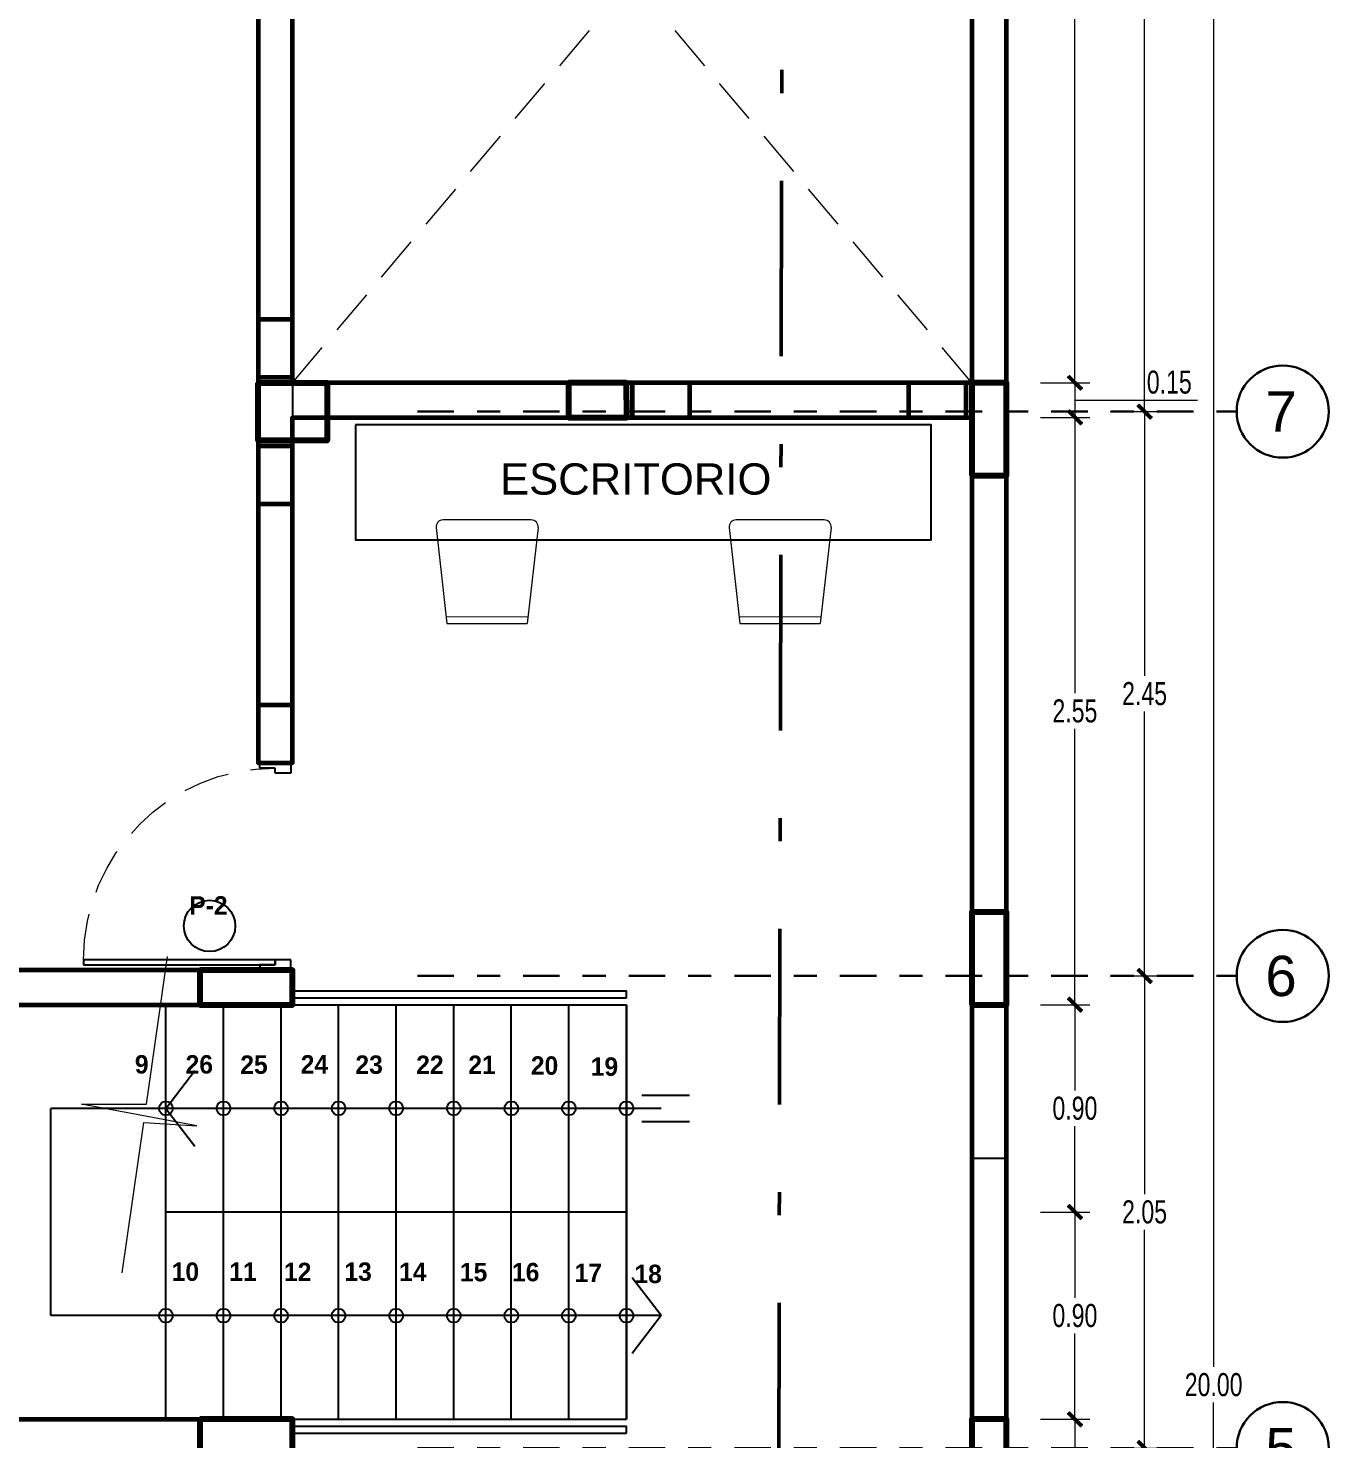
# Model space of a CAD drawing. Header units: millimetres. Extents: x 10612.9 to 10705, y -16533.4 to -16503.9.
# Drawn here: x 10627.88 to 10633.52, y -16516.94 to -16510.81 of the extents above; entities that cross this region are included whole.
import ezdxf
from ezdxf.enums import TextEntityAlignment as Align

# ---------------------------------------------------------------- set-up
doc = ezdxf.new("R2010")
doc.units = ezdxf.units.MM
for name, pattern in [('DASHDOTX2', [50.8, 25.4, -12.7, 0, -12.7]), ('HIDDEN', [0.375, 0.25, -0.125]), ('Punto & Rayas', [0.335139, 0.15875, -0.088194, 0, -0.088194])]:
    doc.linetypes.add(name, pattern=pattern)
for name, color, linetype, lineweight in [('0.6', 252, 'Continuous', 50), ('COLUMNAS', 6, 'Continuous', 20), ('MOBI. 01', 54, 'Continuous', 20), ('Muro Alto', 1, 'Continuous', 80), ('Muro sin techar', 160, 'Continuous', 40), ('PISO BAJO', 252, 'Continuous', 5), ('TEXTO AMBIENTES', 7, 'Continuous', 9)]:
    doc.layers.add(name, color=color, linetype=linetype, lineweight=lineweight)
doc.layers.add('Nuevo_Estructura - Forjados', color=7, linetype='Continuous')
doc.layers.add('Nuevo_Estructura - Forjados_Pluma_Nº__209', color=7, linetype='Continuous', lineweight=30, true_color=0x3e4f7b)
doc.layers.add('Nuevo_Estructura - Forjados_Pluma_Nº__219', color=7, linetype='Continuous', lineweight=13, true_color=0x404b6a)
doc.styles.add('arial narrow', font='ARIALNI.TTF')
doc.styles.add('Estilo_Generado_1', font='arial.ttf')
doc.styles.add('mahico', font='GOTHIC.TTF', dxfattribs={"width": 0.75})
doc.styles.add('TEXTO PRINCIPAL', font='swissek.ttf', dxfattribs={"height": 0.15})
doc.dimstyles.new('Copia de 50 P', dxfattribs={"dimtxt": 0.1, "dimasz": 0.01, "dimexe": 0.065, "dimexo": 0.0625, "dimgap": 0.025, "dimtad": 1, "dimtih": 1, "dimtoh": 1, "dimzin": 0, "dimdsep": 46, "dimtxsty": 'mahico', "dimblk": 'pa cotas', "dimcen": 0.09, "dimdle": 0.3, "dimclrd": 256, "dimclre": 256, "dimclrt": 256, "dimadec": 0, "dimazin": 0, "dimtfac": 1, "dimtofl": 0, "dimtmove": 0, "dimatfit": 3, "dimfxl": 0.15, "dimfxlon": 1, "dimtolj": 1, "dimtzin": 0, "dimlwd": 5, "dimlwe": 5, "dimarcsym": 0})

# ---------------------------------------------------------------- blocks, each defined once
blk = doc.blocks.new('puertas sss')
at = {"color": 244, "true_color": 0x991b1e}
for p, q in [((2962.3499, 159.0169), (2962.2149, 159.0169)), ((2962.2149, 159.0169), (2962.2149, 158.9719)), ((2962.3499, 159.0169), (2962.2149, 159.0169)), ((2962.2824, 158.9719), (2962.2824, 158.9944)), ((2962.2824, 158.9944), (2962.3499, 158.9944)), ((2962.3499, 158.9944), (2962.3499, 159.0169)), ((2962.2149, 158.9719), (2962.2824, 158.9719)), ((2962.2149, 158.1169), (2962.2149, 158.1619)), ((2962.2149, 158.1619), (2962.2824, 158.1619)), ((2962.2824, 158.1619), (2962.2824, 158.1394)), ((2962.2824, 158.1394), (2962.2824, 158.1619)), ((2962.2824, 158.1619), (2963.1149, 158.1619)), ((2962.2824, 158.1394), (2962.3499, 158.1394)), ((2963.1149, 158.1394), (2962.2824, 158.1394)), ((2962.3499, 158.1394), (2962.3499, 158.1169)), ((2963.1149, 158.1619), (2963.1149, 158.1394)), ((2962.3499, 158.1169), (2962.2149, 158.1169)), ((2962.3499, 158.1169), (2962.2149, 158.1169))]:
    blk.add_line(p, q, dxfattribs=at)
at = {"color": 244, "linetype": 'HIDDEN', "lineweight": 9, "ltscale": 0.8, "true_color": 0x991b1e}
blk.add_arc((2962.2824, 158.1619), 0.8325, 0, 90, dxfattribs=at)
blk = doc.blocks.new('REVREER')
at = {"layer": 'COLUMNAS', "color": 1, "lineweight": 80, "ltscale": 0.2}
for points in [[(10633.5729, -16633.2036), (10633.8729, -16633.2036), (10633.8729, -16633.4536), (10633.5729, -16633.4536)], [(10633.5729, -16633.2036), (10633.8729, -16633.2036), (10633.8729, -16633.4536), (10633.5729, -16633.4536)], [(10634.9206, -16633.2036), (10634.9217, -16633.3536), (10635.1741, -16633.3536), (10635.1729, -16633.2036)], [(10636.6729, -16633.6059), (10636.8229, -16633.6059), (10636.8229, -16633.2036), (10636.6729, -16633.2036)], [(10636.6729, -16635.9036), (10636.8229, -16635.9036), (10636.8229, -16635.5012), (10636.6729, -16635.5012)], [(10633.3206, -16635.7536), (10633.3206, -16635.9036), (10633.7229, -16635.9036), (10633.7229, -16635.7536)], [(10633.3206, -16637.7036), (10633.3206, -16637.8536), (10633.7229, -16637.8536), (10633.7229, -16637.7036)], [(10636.6729, -16638.1059), (10636.8229, -16638.1059), (10636.8229, -16637.7036), (10636.6729, -16637.7036)]]:
    blk.add_lwpolyline(points, close=True, dxfattribs=at)
at = {"layer": 'Muro Alto', "color": 6, "linetype": 'HIDDEN', "lineweight": 60}
for points in [[(10633.5729, -16633.1786), (10633.7229, -16633.1786), (10633.7229, -16632.9286), (10633.5729, -16632.9286)], [(10635.4479, -16633.3536), (10635.4479, -16633.2036), (10635.1979, -16633.2036), (10635.1979, -16633.3536)], [(10636.6479, -16633.3536), (10636.6479, -16633.2036), (10636.3979, -16633.2036), (10636.3979, -16633.3536)], [(10633.5729, -16633.7286), (10633.7229, -16633.7286), (10633.7229, -16633.4786), (10633.5729, -16633.4786)], [(10633.5729, -16634.8536), (10633.7229, -16634.8536), (10633.7229, -16634.6036), (10633.5729, -16634.6036)]]:
    blk.add_lwpolyline(points, close=True, dxfattribs=at)
blk = doc.blocks.new('hjygfvdc')
at = {"layer": '0.6', "linetype": 'DASHDOTX2', "ltscale": 0.03}
blk.add_line((3035.269, 68.8445), (3035.3233, 92.8394), dxfattribs=at)
blk = doc.blocks.new('Marcador de red estándar_2')
at = {"layer": 'Nuevo_Estructura - Forjados_Pluma_Nº__209', "color": 167, "linetype": 'Punto & Rayas', "lineweight": 30, "true_color": 0x3e4f7b}
for p, q in [((-0.9423, 0), (-4.5, 0)), ((0.9423, 0), (4.5, 0))]:
    blk.add_line(p, q, dxfattribs=at)
at = {"layer": 'Nuevo_Estructura - Forjados_Pluma_Nº__209', "color": 167, "linetype": 'Continuous', "lineweight": 30, "true_color": 0x3e4f7b}
for centre in [(-4.7, 0), (4.7, 0)]:
    blk.add_circle(centre, 0.2, dxfattribs=at)
at = {"layer": 'Nuevo_Estructura - Forjados_Pluma_Nº__209', "color": 167, "linetype": 'Punto & Rayas', "lineweight": 30, "true_color": 0x3e4f7b}
blk.add_point((0.9423, 0), dxfattribs=at)
blk.add_point((0.9423, 0), dxfattribs=at)
at = {"layer": 'Nuevo_Estructura - Forjados_Pluma_Nº__219', "color": 167, "lineweight": 13, "true_color": 0x404b6a, "style": 'Estilo_Generado_1'}
for tag, p in [('AC_MarkerText_1_0', (-4.7, -0.1675)), ('AC_MarkerText_1_1', (4.7, -0.1675))]:
    blk.add_attdef(tag, text='', height=0.175, rotation=180, dxfattribs=at).set_placement(p, align=Align.TOP_CENTER)
blk = doc.blocks.new('pa cotas')
h = blk.add_hatch(color=256)
h.paths.add_polyline_path([(2.38, 3.09), (-3.09, -2.38), (-2.38, -3.09)])
h.paths.add_polyline_path([(3.09, 2.38), (2.38, 3.09), (-2.38, -3.09)])
blk.add_line((-2.38, -3.09), (2.38, 3.09))
blk.add_lwpolyline([(3.09, 2.38), (2.38, 3.09), (-3.09, -2.38), (-2.38, -3.09)], close=True)
blk = doc.blocks.new('*D665')
at = {"lineweight": 5, "transparency": 16777216}
for p, q in [((10608.2027, -16552.1931), (10608.4177, -16552.1931)), ((10608.3527, -16552.2031), (10608.3527, -16562.1156)), ((10608.3527, -16572.1831), (10608.3527, -16562.2706)), ((10608.3527, -16572.1931), (10608.4177, -16572.1931))]:
    blk.add_line(p, q, dxfattribs=at)
at = {"layer": 'Defpoints', "color": 0, "transparency": 16777216}
for p in [(10607.4527, -16552.1931), (10608.3527, -16572.1931), (10608.3527, -16572.1931)]:
    blk.add_point(p, dxfattribs=at)
at = {"lineweight": 5, "transparency": 16777216, "xscale": 0.01, "yscale": 0.01, "zscale": 0.01}
for p, rotation in [((10608.3527, -16552.1931), 90), ((10608.3527, -16572.1931), 270)]:
    blk.add_blockref('pa cotas', p, dxfattribs=dict(at, rotation=rotation))
at = {"transparency": 16777216, "insert": (10608.3527, -16562.1931), "char_height": 0.1, "attachment_point": 5, "style": 'mahico'}
blk.add_mtext('\\A1;20.00', dxfattribs=at)
blk = doc.blocks.new('*D668')
at = {"lineweight": 5, "transparency": 16777216}
for p, q in [((10607.9027, -16554.2181), (10608.1177, -16554.2181)), ((10608.0527, -16554.2281), (10608.0527, -16556.0156)), ((10608.0527, -16557.9581), (10608.0527, -16556.1706)), ((10607.9027, -16557.9681), (10608.1177, -16557.9681))]:
    blk.add_line(p, q, dxfattribs=at)
at = {"layer": 'Defpoints', "color": 0, "transparency": 16777216}
for p in [(10607.4527, -16554.2181), (10607.4527, -16557.9681), (10608.0527, -16557.9681)]:
    blk.add_point(p, dxfattribs=at)
at = {"lineweight": 5, "transparency": 16777216, "xscale": 0.01, "yscale": 0.01, "zscale": 0.01}
for p, rotation in [((10608.0527, -16554.2181), 90), ((10608.0527, -16557.9681), 270)]:
    blk.add_blockref('pa cotas', p, dxfattribs=dict(at, rotation=rotation))
at = {"transparency": 16777216, "insert": (10608.0527, -16556.0931), "char_height": 0.1, "attachment_point": 5, "style": 'mahico'}
blk.add_mtext('\\A1;3.75', dxfattribs=at)
blk = doc.blocks.new('*D669')
at = {"lineweight": 5, "transparency": 16777216}
for p, q in [((10607.9027, -16557.9681), (10608.1177, -16557.9681)), ((10608.0527, -16557.9781), (10608.0527, -16559.1156)), ((10608.0527, -16560.4081), (10608.0527, -16559.2706)), ((10607.9027, -16560.4181), (10608.1177, -16560.4181))]:
    blk.add_line(p, q, dxfattribs=at)
at = {"layer": 'Defpoints', "color": 0, "transparency": 16777216}
for p in [(10607.4527, -16557.9681), (10607.4527, -16560.4181), (10608.0527, -16560.4181)]:
    blk.add_point(p, dxfattribs=at)
at = {"lineweight": 5, "transparency": 16777216, "xscale": 0.01, "yscale": 0.01, "zscale": 0.01}
for p, rotation in [((10608.0527, -16557.9681), 90), ((10608.0527, -16560.4181), 270)]:
    blk.add_blockref('pa cotas', p, dxfattribs=dict(at, rotation=rotation))
at = {"transparency": 16777216, "insert": (10608.0527, -16559.1931), "char_height": 0.1, "attachment_point": 5, "style": 'mahico'}
blk.add_mtext('\\A1;2.45', dxfattribs=at)
blk = doc.blocks.new('*D670')
at = {"lineweight": 5, "transparency": 16777216}
for p, q in [((10607.9027, -16560.4181), (10608.1177, -16560.4181)), ((10608.0527, -16560.4281), (10608.0527, -16561.3656)), ((10608.0527, -16562.4581), (10608.0527, -16561.5206)), ((10607.9027, -16562.4681), (10608.1177, -16562.4681))]:
    blk.add_line(p, q, dxfattribs=at)
at = {"layer": 'Defpoints', "color": 0, "transparency": 16777216}
for p in [(10607.4527, -16560.4181), (10607.4527, -16562.4681), (10608.0527, -16562.4681)]:
    blk.add_point(p, dxfattribs=at)
at = {"lineweight": 5, "transparency": 16777216, "xscale": 0.01, "yscale": 0.01, "zscale": 0.01}
for p, rotation in [((10608.0527, -16560.4181), 90), ((10608.0527, -16562.4681), 270)]:
    blk.add_blockref('pa cotas', p, dxfattribs=dict(at, rotation=rotation))
at = {"transparency": 16777216, "insert": (10608.0527, -16561.4431), "char_height": 0.1, "attachment_point": 5, "style": 'mahico'}
blk.add_mtext('\\A1;2.05', dxfattribs=at)
blk = doc.blocks.new('*D910')
at = {"lineweight": 5, "transparency": 16777216}
for p, q in [((10632.2708, -16508.8543), (10632.4858, -16508.8543)), ((10632.4208, -16508.8643), (10632.4208, -16510.5268)), ((10632.4208, -16512.3443), (10632.4208, -16510.6818)), ((10632.2708, -16512.3543), (10632.4858, -16512.3543))]:
    blk.add_line(p, q, dxfattribs=at)
at = {"layer": 'Defpoints', "color": 0, "transparency": 16777216}
for p in [(10631.9734, -16508.8543), (10631.9734, -16512.3543), (10632.4208, -16512.3543)]:
    blk.add_point(p, dxfattribs=at)
at = {"lineweight": 5, "transparency": 16777216, "xscale": 0.01, "yscale": 0.01, "zscale": 0.01}
for p, rotation in [((10632.4208, -16508.8543), 90), ((10632.4208, -16512.3543), 270)]:
    blk.add_blockref('pa cotas', p, dxfattribs=dict(at, rotation=rotation))
at = {"transparency": 16777216, "insert": (10632.4208, -16510.6043), "char_height": 0.1, "attachment_point": 5, "style": 'mahico'}
blk.add_mtext('\\A1;3.50', dxfattribs=at)
blk = doc.blocks.new('*D911')
at = {"lineweight": 5, "transparency": 16777216}
for p, q in [((10632.2708, -16512.3543), (10632.4858, -16512.3543)), ((10632.4208, -16512.3643), (10632.4208, -16512.4943)), ((10632.4208, -16512.4293), (10632.7084, -16512.4293)), ((10632.7084, -16512.4293), (10632.953, -16512.4293)), ((10632.2708, -16512.5043), (10632.4858, -16512.5043))]:
    blk.add_line(p, q, dxfattribs=at)
at = {"layer": 'Defpoints', "color": 0, "transparency": 16777216}
for p in [(10631.9734, -16512.3543), (10631.9734, -16512.5043), (10632.4208, -16512.5043)]:
    blk.add_point(p, dxfattribs=at)
at = {"lineweight": 5, "transparency": 16777216, "xscale": 0.01, "yscale": 0.01, "zscale": 0.01}
for p, rotation in [((10632.4208, -16512.3543), 90), ((10632.4208, -16512.5043), 270)]:
    blk.add_blockref('pa cotas', p, dxfattribs=dict(at, rotation=rotation))
at = {"transparency": 16777216, "insert": (10632.8307, -16512.3518), "char_height": 0.1, "attachment_point": 5, "style": 'mahico'}
blk.add_mtext('\\A1;0.15', dxfattribs=at)
blk = doc.blocks.new('*D912')
at = {"lineweight": 5, "transparency": 16777216}
for p, q in [((10632.2708, -16512.5043), (10632.4858, -16512.5043)), ((10632.4208, -16512.5143), (10632.4208, -16513.7018)), ((10632.4208, -16515.0443), (10632.4208, -16513.8568)), ((10632.2708, -16515.0543), (10632.4858, -16515.0543))]:
    blk.add_line(p, q, dxfattribs=at)
at = {"layer": 'Defpoints', "color": 0, "transparency": 16777216}
for p in [(10631.9734, -16512.5043), (10630.4734, -16515.0543), (10632.4208, -16515.0543)]:
    blk.add_point(p, dxfattribs=at)
at = {"lineweight": 5, "transparency": 16777216, "xscale": 0.01, "yscale": 0.01, "zscale": 0.01}
for p, rotation in [((10632.4208, -16512.5043), 90), ((10632.4208, -16515.0543), 270)]:
    blk.add_blockref('pa cotas', p, dxfattribs=dict(at, rotation=rotation))
at = {"transparency": 16777216, "insert": (10632.4208, -16513.7793), "char_height": 0.1, "attachment_point": 5, "style": 'mahico'}
blk.add_mtext('\\A1;2.55', dxfattribs=at)
blk = doc.blocks.new('*D913')
at = {"lineweight": 5, "transparency": 16777216}
for p, q in [((10632.2708, -16515.0543), (10632.4858, -16515.0543)), ((10632.4208, -16515.0643), (10632.4208, -16515.4268)), ((10632.4208, -16515.9443), (10632.4208, -16515.5818)), ((10632.2708, -16515.9543), (10632.4858, -16515.9543))]:
    blk.add_line(p, q, dxfattribs=at)
at = {"layer": 'Defpoints', "color": 0, "transparency": 16777216}
for p in [(10630.4734, -16515.0543), (10630.4734, -16515.9543), (10632.4208, -16515.9543)]:
    blk.add_point(p, dxfattribs=at)
at = {"lineweight": 5, "transparency": 16777216, "xscale": 0.01, "yscale": 0.01, "zscale": 0.01}
for p, rotation in [((10632.4208, -16515.0543), 90), ((10632.4208, -16515.9543), 270)]:
    blk.add_blockref('pa cotas', p, dxfattribs=dict(at, rotation=rotation))
at = {"transparency": 16777216, "insert": (10632.4208, -16515.5043), "char_height": 0.1, "attachment_point": 5, "style": 'mahico'}
blk.add_mtext('\\A1;0.90', dxfattribs=at)
blk = doc.blocks.new('*D914')
at = {"lineweight": 5, "transparency": 16777216}
for p, q in [((10632.2708, -16515.9543), (10632.4858, -16515.9543)), ((10632.4208, -16515.9643), (10632.4208, -16516.3268)), ((10632.4208, -16516.8443), (10632.4208, -16516.4818)), ((10632.2708, -16516.8543), (10632.4858, -16516.8543))]:
    blk.add_line(p, q, dxfattribs=at)
at = {"layer": 'Defpoints', "color": 0, "transparency": 16777216}
for p in [(10630.4734, -16515.9543), (10630.4734, -16516.8543), (10632.4208, -16516.8543)]:
    blk.add_point(p, dxfattribs=at)
at = {"lineweight": 5, "transparency": 16777216, "xscale": 0.01, "yscale": 0.01, "zscale": 0.01}
for p, rotation in [((10632.4208, -16515.9543), 90), ((10632.4208, -16516.8543), 270)]:
    blk.add_blockref('pa cotas', p, dxfattribs=dict(at, rotation=rotation))
at = {"transparency": 16777216, "insert": (10632.4208, -16516.4043), "char_height": 0.1, "attachment_point": 5, "style": 'mahico'}
blk.add_mtext('\\A1;0.90', dxfattribs=at)
blk = doc.blocks.new('*D915')
at = {"lineweight": 5, "transparency": 16777216}
for p, q in [((10632.2708, -16516.8543), (10632.4858, -16516.8543)), ((10632.4208, -16516.8643), (10632.4208, -16517.3268)), ((10632.4208, -16517.9443), (10632.4208, -16517.4818)), ((10632.2708, -16517.9543), (10632.4858, -16517.9543))]:
    blk.add_line(p, q, dxfattribs=at)
at = {"layer": 'Defpoints', "color": 0, "transparency": 16777216}
for p in [(10630.4734, -16516.8543), (10631.9484, -16517.9543), (10632.4208, -16517.9543)]:
    blk.add_point(p, dxfattribs=at)
at = {"lineweight": 5, "transparency": 16777216, "xscale": 0.01, "yscale": 0.01, "zscale": 0.01}
for p, rotation in [((10632.4208, -16516.8543), 90), ((10632.4208, -16517.9543), 270)]:
    blk.add_blockref('pa cotas', p, dxfattribs=dict(at, rotation=rotation))
at = {"transparency": 16777216, "insert": (10632.4208, -16517.4043), "char_height": 0.1, "attachment_point": 5, "style": 'mahico'}
blk.add_mtext('\\A1;1.10', dxfattribs=at)
blk = doc.blocks.new('fdvfvfdvdf')
at = {"layer": 'Nuevo_Estructura - Forjados', "color": 8, "linetype": 'Continuous', "lineweight": 15}
ref = blk.add_blockref('Marcador de red estándar_2', (10603.9527, -16557.9681), dxfattribs=dict(at, rotation=180))
ref.add_attrib('AC_MarkerText_1', '7', dxfattribs={"layer": 'Nuevo_Estructura - Forjados_Pluma_Nº__219', "color": 167, "lineweight": 13, "true_color": 0x404b6a, "height": 0.175, "style": 'Estilo_Generado_1'}).set_placement((10608.6454, -16557.8806), align=Align.TOP_CENTER)
ref.add_attrib('AC_MarkerText_1_1', '7', dxfattribs={"layer": 'Nuevo_Estructura - Forjados_Pluma_Nº__219', "color": 167, "lineweight": 13, "true_color": 0x404b6a, "height": 0.175, "style": 'Estilo_Generado_1'}).set_placement((10599.2473, -16557.8806), align=Align.TOP_CENTER)
ref = blk.add_blockref('Marcador de red estándar_2', (10603.9527, -16560.4181), dxfattribs=dict(at, rotation=180))
ref.add_attrib('AC_MarkerText_1', '6', dxfattribs={"layer": 'Nuevo_Estructura - Forjados_Pluma_Nº__219', "color": 167, "lineweight": 13, "true_color": 0x404b6a, "height": 0.175, "style": 'Estilo_Generado_1'}).set_placement((10608.6454, -16560.3306), align=Align.TOP_CENTER)
ref.add_attrib('AC_MarkerText_1_1', '6', dxfattribs={"layer": 'Nuevo_Estructura - Forjados_Pluma_Nº__219', "color": 167, "lineweight": 13, "true_color": 0x404b6a, "height": 0.175, "style": 'Estilo_Generado_1'}).set_placement((10599.2473, -16560.3306), align=Align.TOP_CENTER)
ref = blk.add_blockref('Marcador de red estándar_2', (10603.9527, -16562.4681), dxfattribs=dict(at, rotation=180))
ref.add_attrib('AC_MarkerText_1', '5', dxfattribs={"layer": 'Nuevo_Estructura - Forjados_Pluma_Nº__219', "color": 167, "lineweight": 13, "true_color": 0x404b6a, "height": 0.175, "style": 'Estilo_Generado_1'}).set_placement((10608.6454, -16562.3806), align=Align.TOP_CENTER)
ref.add_attrib('AC_MarkerText_1_1', '5', dxfattribs={"layer": 'Nuevo_Estructura - Forjados_Pluma_Nº__219', "color": 167, "lineweight": 13, "true_color": 0x404b6a, "height": 0.175, "style": 'Estilo_Generado_1'}).set_placement((10599.2473, -16562.3806), align=Align.TOP_CENTER)
dim = blk.add_linear_dim(base=(10608.3527, -16572.1931), p1=(10607.4527, -16552.1931), p2=(10608.3527, -16572.1931), angle=270, dimstyle='Copia de 50 P')
dim.commit()
dim.dimension.update_dxf_attribs({"geometry": '*D665', "text_midpoint": (10608.3527, -16562.1931)})
for base, p1, p2, picture, middle in [((10608.0527, -16557.9681), (10607.4527, -16554.2181), (10607.4527, -16557.9681), '*D668', (10608.0527, -16556.0931)), ((10608.0527, -16560.4181), (10607.4527, -16557.9681), (10607.4527, -16560.4181), '*D669', (10608.0527, -16559.1931)), ((10608.0527, -16562.4681), (10607.4527, -16560.4181), (10607.4527, -16562.4681), '*D670', (10608.0527, -16561.4431))]:
    dim = blk.add_linear_dim(base=base, p1=p1, p2=p2, angle=270, dimstyle='Copia de 50 P', override={"dimtmove": 1})
    dim.commit()
    dim.dimension.update_dxf_attribs({"geometry": picture, "text_midpoint": middle})

msp = doc.modelspace()

# ---------------------------------------------------------------- linework, layer by layer
for p, q in [((10632.1234, -16526.7043), (10632.1234, -16508.7043)), ((10629.0234, -16514.0043), (10628.8734, -16514.0043)), ((10629.0234, -16514.9943), (10630.4734, -16514.9943)), ((10630.4734, -16515.0243), (10630.4734, -16514.9943)), ((10627.4734, -16515.0543), (10630.4734, -16515.0543)), ((10628.4734, -16515.9543), (10628.4734, -16515.0543)), ((10628.7234, -16515.9543), (10628.7234, -16515.0543)), ((10628.9734, -16515.9543), (10628.9734, -16515.0543)), ((10629.0234, -16515.0243), (10630.4734, -16515.0243)), ((10629.2234, -16515.9543), (10629.2234, -16515.0543)), ((10629.4734, -16515.9543), (10629.4734, -16515.0543)), ((10629.7234, -16515.9543), (10629.7234, -16515.0543)), ((10629.9734, -16515.9543), (10629.9734, -16515.0543)), ((10630.2234, -16515.9543), (10630.2234, -16515.0543)), ((10630.4734, -16515.9543), (10630.4734, -16515.0543)), ((10630.5408, -16515.4474), (10630.7476, -16515.4474)), ((10627.9734, -16516.4043), (10627.9734, -16515.5043)), ((10630.5408, -16515.5612), (10630.7476, -16515.5612)), ((10631.9734, -16515.7199), (10632.1234, -16515.7199)), ((10630.4734, -16515.9543), (10628.4734, -16515.9543)), ((10628.4734, -16516.8543), (10628.4734, -16515.9543)), ((10628.7234, -16516.8543), (10628.7234, -16515.9543)), ((10628.9734, -16516.8543), (10628.9734, -16515.9543)), ((10629.2234, -16516.8543), (10629.2234, -16515.9543)), ((10629.4734, -16516.8543), (10629.4734, -16515.9543)), ((10629.7234, -16516.8543), (10629.7234, -16515.9543)), ((10629.9734, -16516.8543), (10629.9734, -16515.9543)), ((10630.2234, -16516.8543), (10630.2234, -16515.9543)), ((10630.4734, -16516.8543), (10630.4734, -16515.9543)), ((10628.4734, -16516.4043), (10627.9734, -16516.4043)), ((10627.4734, -16516.8543), (10630.4734, -16516.8543)), ((10629.0234, -16517.0043), (10629.0234, -16516.8543)), ((10629.0234, -16516.8843), (10630.4734, -16516.8843)), ((10630.4734, -16516.9143), (10630.4734, -16516.8843)), ((10629.0234, -16516.9143), (10630.4734, -16516.9143))]:
    msp.add_line(p, q)
for points in [[(10632.1234, -16508.7043), (10632.1234, -16526.7043), (10625.1234, -16526.7043), (10625.1234, -16506.7043), (10632.1234, -16506.7043), (10632.1234, -16508.7043)], [(10628.8734, -16508.2543), (10628.8734, -16514.0043)], [(10629.0234, -16508.2543), (10629.0234, -16514.0043)], [(10629.0234, -16512.3543), (10631.9734, -16512.3543)], [(10629.0234, -16512.5043), (10631.9734, -16512.5043)], [(10631.9734, -16512.5043), (10631.9734, -16513.8043)], [(10629.0234, -16514.9043), (10629.0234, -16515.0543)], [(10629.0234, -16514.9943), (10629.0234, -16515.0543)], [(10630.4734, -16515.0543), (10630.4734, -16515.9543)], [(10628.4734, -16515.5043), (10628.5992, -16515.3396)], [(10630.6234, -16515.5043), (10627.9734, -16515.5043)], [(10628.4734, -16515.5043), (10628.5992, -16515.669)], [(10630.4734, -16515.9543), (10630.4734, -16516.8543)], [(10630.6234, -16516.4043), (10630.4975, -16516.2396)], [(10630.6234, -16516.4043), (10628.4734, -16516.4043)], [(10630.6234, -16516.4043), (10630.4975, -16516.569)]]:
    msp.add_lwpolyline(points)
at = {"lineweight": 60}
for points in [[(10632.1234, -16524.5043), (10632.1234, -16508.2543), (10631.9734, -16508.2543), (10631.9734, -16508.6043), (10631.3734, -16508.6043), (10631.3734, -16508.8543), (10631.9734, -16508.8543), (10631.9734, -16512.3543), (10629.0234, -16512.3543), (10629.0234, -16508.2543), (10628.8734, -16508.2543), (10628.8734, -16514.0043), (10629.0234, -16514.0043), (10629.0234, -16512.5043), (10631.9734, -16512.5043), (10631.9734, -16517.9543)], [(10627.3234, -16515.5043), (10627.4734, -16515.5043), (10627.4734, -16515.0543), (10629.0234, -16515.0543), (10629.0234, -16514.9043), (10627.4734, -16514.9043), (10627.4734, -16513.6543), (10627.3234, -16513.6543), (10627.3234, -16514.8043), (10625.2734, -16514.8043), (10625.2734, -16512.9043), (10627.4734, -16512.9043), (10627.4734, -16512.7543), (10625.4234, -16512.7543), (10625.4234, -16512.3543), (10625.2734, -16512.3543), (10625.2734, -16508.8543)]]:
    msp.add_lwpolyline(points, dxfattribs=at)
for points in [[(10629.0234, -16512.3543), (10631.9734, -16512.3543), (10631.9734, -16508.8543), (10629.0234, -16508.8543)], [(10629.2968, -16512.5362), (10629.2968, -16513.0362), (10631.7968, -16513.0362), (10631.7968, -16512.5362)]]:
    msp.add_lwpolyline(points, close=True)
msp.add_lwpolyline([(10625.4234, -16523.1043), (10625.2738, -16523.1043), (10625.2738, -16524.7043), (10625.1234, -16524.7043), (10625.1234, -16516.8543), (10627.3234, -16516.8543), (10627.3234, -16516.4043), (10627.4734, -16516.4043), (10627.4734, -16516.8543), (10629.0234, -16516.8543), (10629.0234, -16517.0043), (10627.4734, -16517.0043), (10627.4734, -16518.0543), (10627.3234, -16518.0543), (10627.3234, -16517.1043), (10625.2734, -16517.1043), (10625.2734, -16518.8043), (10627.4734, -16518.8043), (10627.4734, -16518.9543), (10625.4234, -16518.9543), (10625.4234, -16522.9543), (10625.4234, -16522.9543)], close=True, dxfattribs=at)
for centre, radius in [((10628.663, -16514.7125), 0.1114), ((10628.4734, -16515.5043), 0.03), ((10628.7234, -16515.5043), 0.03), ((10628.9734, -16515.5043), 0.03), ((10629.2234, -16515.5043), 0.03), ((10629.4734, -16515.5043), 0.03), ((10629.7234, -16515.5043), 0.03), ((10629.9734, -16515.5043), 0.03), ((10630.2234, -16515.5043), 0.03), ((10630.4734, -16515.5043), 0.03), ((10628.4734, -16516.4043), 0.03), ((10628.7234, -16516.4043), 0.03), ((10628.9734, -16516.4043), 0.03), ((10629.2234, -16516.4043), 0.03), ((10629.4734, -16516.4043), 0.03), ((10629.7234, -16516.4043), 0.03), ((10629.9734, -16516.4043), 0.03), ((10630.2234, -16516.4043), 0.03), ((10630.4734, -16516.4043), 0.03)]:
    msp.add_circle(centre, radius)
at = {"layer": 'MOBI. 01', "color": 251}
for p, q in [((10629.6469, -16512.9827), (10629.6929, -16513.3995)), ((10630.0597, -16512.9497), (10629.6768, -16512.9494)), ((10630.0895, -16512.9831), (10630.0429, -16513.3997)), ((10630.9193, -16512.9827), (10630.9653, -16513.3995)), ((10631.3321, -16512.9497), (10630.9492, -16512.9494)), ((10631.3619, -16512.9831), (10631.3153, -16513.3997)), ((10629.6929, -16513.3695), (10630.0429, -16513.3697)), ((10629.6929, -16513.3995), (10630.0429, -16513.3997)), ((10630.9653, -16513.3695), (10631.3153, -16513.3697)), ((10630.9653, -16513.3995), (10631.3153, -16513.3997))]:
    msp.add_line(p, q, dxfattribs=at)
for centre, start, end in [((10629.6767, -16512.9794), 89.95455, 186.29474), ((10630.0597, -16512.9797), 353.61435, 89.95455), ((10630.9492, -16512.9794), 89.95455, 186.29474), ((10631.3321, -16512.9797), 353.61435, 89.95455)]:
    msp.add_arc(centre, 0.03, start, end, dxfattribs=at)
at = {"layer": 'Muro sin techar', "color": 251, "linetype": 'HIDDEN', "lineweight": 9, "ltscale": 0.8, "true_color": 0x636466}
for points in [[(10629.0234, -16512.3543), (10631.9734, -16508.8543)], [(10631.9734, -16512.3543), (10629.0234, -16508.8543)]]:
    msp.add_lwpolyline(points, dxfattribs=at)
at = {"layer": 'PISO BAJO', "color": 252}
msp.add_lwpolyline([(10628.2828, -16516.2184), (10628.3768, -16515.5655), (10628.6082, -16515.5801), (10628.1069, -16515.4854), (10628.3884, -16515.4854), (10628.4807, -16514.8444)], dxfattribs=at)

# ---------------------------------------------------------------- block references
at = {"lineweight": 70}
msp.add_blockref('hjygfvdc', (7595.8398, -16597.3236), dxfattribs=at)
for name, p in [('fdvfvfdvdf', (24.6706, 45.4888)), ('REVREER', (-4.6995, 120.8493))]:
    msp.add_blockref(name, p)
at = {"xscale": -1}
msp.add_blockref('puertas sss', (13591.2307, -16673.0212), dxfattribs=at)

# ---------------------------------------------------------------- texts
at = {"style": 'TEXTO PRINCIPAL'}
msp.add_text('ESCRITORIO', height=0.13558, dxfattribs=at).set_placement((10630.5136, -16512.7718), align=Align.MIDDLE)
at = {"layer": 'TEXTO AMBIENTES', "char_height": 0.166359, "style": 'arial narrow'}
for s, insert, width, attachment_point in [('{\\fCentury Gothic|b1|i0|c0|p34;\\H0.48089x;P-2\\fCentury Gothic|b1|i1|c0|p34;\\H2.0795x; }', (10628.5746, -16514.5831), 0.164424, 1), ('\\pxqc;{\\fCentury Gothic|b1|i0|c0|p34;\\H0.48089x;9\\fCentury Gothic|b1|i1|c0|p34;\\H2.0795x; }', (10628.413, -16515.2732), 0.089369, 3), ('\\pxqc;{\\fCentury Gothic|b1|i0|c0|p34;\\H0.48089x;26\\fCentury Gothic|b1|i1|c0|p34;\\H2.0795x; }', (10628.663, -16515.2732), 0.089369, 3), ('\\pxqc;{\\fCentury Gothic|b1|i0|c0|p34;\\H0.48089x;25\\fCentury Gothic|b1|i1|c0|p34;\\H2.0795x; }', (10628.9005, -16515.2745), 0.089369, 3), ('\\pxqc;{\\fCentury Gothic|b1|i0|c0|p34;\\H0.48089x;24\\fCentury Gothic|b1|i1|c0|p34;\\H2.0795x; }', (10629.163, -16515.2732), 0.089369, 3), ('\\pxqc;{\\fCentury Gothic|b1|i0|c0|p34;\\H0.48089x;23\\fCentury Gothic|b1|i1|c0|p34;\\H2.0795x; }', (10629.4005, -16515.2745), 0.089369, 3), ('\\pxqc;{\\fCentury Gothic|b1|i0|c0|p34;\\H0.48089x;22\\fCentury Gothic|b1|i1|c0|p34;\\H2.0795x; }', (10629.6645, -16515.2751), 0.089369, 3), ('\\pxqc;{\\fCentury Gothic|b1|i0|c0|p34;\\H0.48089x;21\\fCentury Gothic|b1|i1|c0|p34;\\H2.0795x; }', (10629.8908, -16515.2751), 0.089369, 3), ('\\pxqc;{\\fCentury Gothic|b1|i0|c0|p34;\\H0.48089x;20\\fCentury Gothic|b1|i1|c0|p34;\\H2.0795x; }', (10630.1623, -16515.2785), 0.089369, 3), ('\\pxqc;{\\fCentury Gothic|b1|i0|c0|p34;\\H0.48089x;19\\fCentury Gothic|b1|i1|c0|p34;\\H2.0795x; }', (10630.4224, -16515.283), 0.089369, 3), ('\\pxqc;{\\fCentury Gothic|b1|i0|c0|p34;\\H0.48089x;10\\fCentury Gothic|b1|i1|c0|p34;\\H2.0795x; }', (10628.6027, -16516.1732), 0.089369, 3), ('\\pxqc;{\\fCentury Gothic|b1|i0|c0|p34;\\H0.48089x;11\\fCentury Gothic|b1|i1|c0|p34;\\H2.0795x; }', (10628.8527, -16516.1732), 0.089369, 3), ('\\pxqc;{\\fCentury Gothic|b1|i0|c0|p34;\\H0.48089x;12\\fCentury Gothic|b1|i1|c0|p34;\\H2.0795x; }', (10629.0903, -16516.1745), 0.089369, 3), ('\\pxqc;{\\fCentury Gothic|b1|i0|c0|p34;\\H0.48089x;13\\fCentury Gothic|b1|i1|c0|p34;\\H2.0795x; }', (10629.3527, -16516.1732), 0.089369, 3), ('\\pxqc;{\\fCentury Gothic|b1|i0|c0|p34;\\H0.48089x;14\\fCentury Gothic|b1|i1|c0|p34;\\H2.0795x; }', (10629.5903, -16516.1745), 0.089369, 3), ('\\pxqc;{\\fCentury Gothic|b1|i0|c0|p34;\\H0.48089x;15\\fCentury Gothic|b1|i1|c0|p34;\\H2.0795x; }', (10629.8543, -16516.1751), 0.089369, 3), ('\\pxqc;{\\fCentury Gothic|b1|i0|c0|p34;\\H0.48089x;16\\fCentury Gothic|b1|i1|c0|p34;\\H2.0795x; }', (10630.0805, -16516.1751), 0.089369, 3), ('\\pxqc;{\\fCentury Gothic|b1|i0|c0|p34;\\H0.48089x;17\\fCentury Gothic|b1|i1|c0|p34;\\H2.0795x; }', (10630.352, -16516.1785), 0.089369, 3), ('\\pxqc;{\\fCentury Gothic|b1|i0|c0|p34;\\H0.48089x;18\\fCentury Gothic|b1|i1|c0|p34;\\H2.0795x; }', (10630.6122, -16516.183), 0.089369, 3)]:
    msp.add_mtext(s, dxfattribs=dict(at, insert=insert, width=width, attachment_point=attachment_point))

# ---------------------------------------------------------------- dimensions: what is measured, and where the dimension line sits
for base, p1, p2, picture, middle in [((10632.4208, -16512.3543), (10631.9734, -16508.8543), (10631.9734, -16512.3543), '*D910', (10632.4208, -16510.6043)), ((10632.4208, -16512.5043), (10631.9734, -16512.3543), (10631.9734, -16512.5043), '*D911', (10632.7334, -16512.3518)), ((10632.4208, -16515.0543), (10631.9734, -16512.5043), (10630.4734, -16515.0543), '*D912', (10632.4208, -16513.7793)), ((10632.4208, -16515.9543), (10630.4734, -16515.0543), (10630.4734, -16515.9543), '*D913', (10632.4208, -16515.5043)), ((10632.4208, -16516.8543), (10630.4734, -16515.9543), (10630.4734, -16516.8543), '*D914', (10632.4208, -16516.4043)), ((10632.4208, -16517.9543), (10630.4734, -16516.8543), (10631.9484, -16517.9543), '*D915', (10632.4208, -16517.4043))]:
    dim = msp.add_linear_dim(base=base, p1=p1, p2=p2, angle=90, dimstyle='Copia de 50 P', override={"dimtmove": 1})
    dim.commit()
    dim.dimension.update_dxf_attribs({"geometry": picture, "text_midpoint": middle})

doc.saveas('drawing.dxf')
